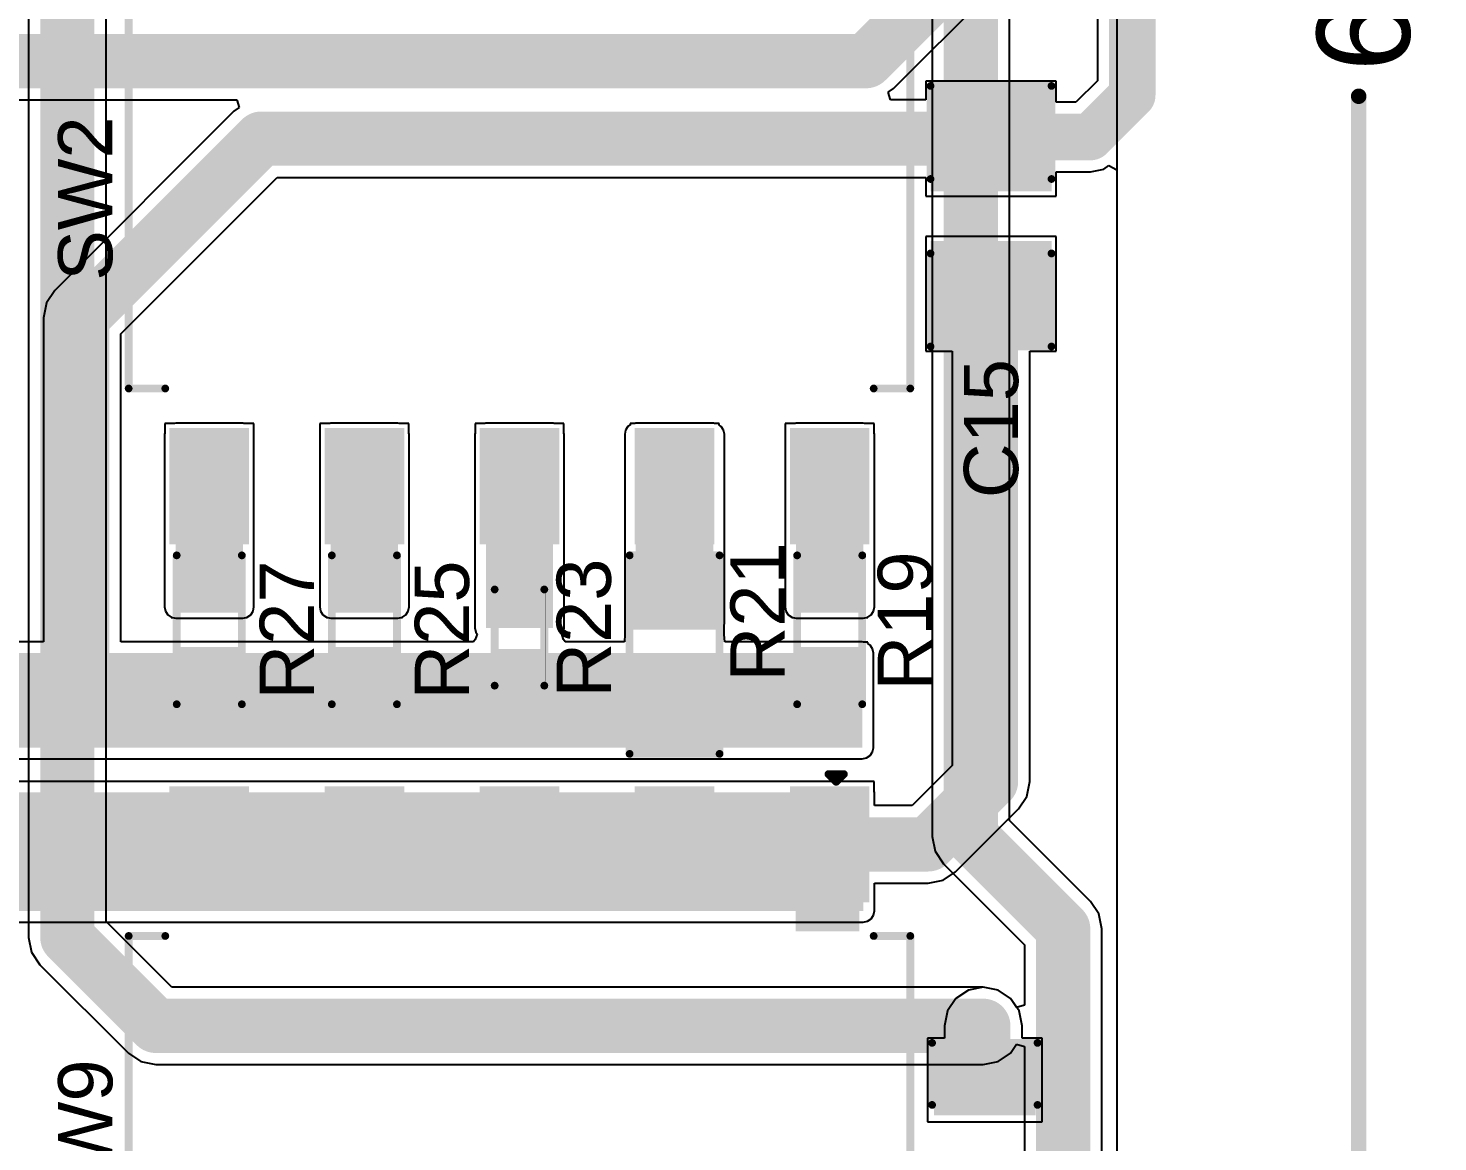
# Model space of a CAD drawing. Header units: millimetres. Extents: x -0.28 to 2.08, y -0.28 to 2.74.
# Drawn here: x 1.169 to 2.078, y 0.299 to 1.017 of the extents above; entities that cross this region are included whole.
import ezdxf

# ---------------------------------------------------------------- set-up
doc = ezdxf.new("R2010")
doc.units = ezdxf.units.MM
doc.header["$MEASUREMENT"] = 0
for name, color, linetype in [('BottomLayer', 5, 'Continuous'), ('Mechanical1', 6, 'Continuous'), ('TopLayer', 1, 'Continuous'), ('TopOverlay', 2, 'Continuous'), ('TopPaste', 8, 'Continuous'), ('TopSolder', 216, 'Continuous'), ('ViaHoleLayer', 16, 'Continuous')]:
    doc.layers.add(name, color=color, linetype=linetype)
doc.styles.add('Arial', font='', dxfattribs={"height": 0.2})
doc.styles.get('Arial').set_extended_font_data('Arial')

# ---------------------------------------------------------------- blocks, each defined once
blk = doc.blocks.new('DSIC05LS_P__8')
at = {"layer": 'TopLayer'}
for points in [[(-0.14961, 0.22165), (-0.14961, 0.17835), (-0.21654, 0.17835), (-0.21654, 0.22165)], [(0.21654, 0.22165), (0.21654, 0.17835), (0.14961, 0.17835), (0.14961, 0.22165)], [(-0.14961, 0.12165), (-0.14961, 0.07835), (-0.21654, 0.07835), (-0.21654, 0.12165)], [(0.21654, 0.12165), (0.21654, 0.07835), (0.14961, 0.07835), (0.14961, 0.12165)], [(-0.14961, 0.02165), (-0.14961, -0.02165), (-0.21654, -0.02165), (-0.21654, 0.02165)], [(0.21654, 0.02165), (0.21654, -0.02165), (0.14961, -0.02165), (0.14961, 0.02165)], [(-0.14961, -0.07835), (-0.14961, -0.12165), (-0.21654, -0.12165), (-0.21654, -0.07835)], [(0.21654, -0.07835), (0.21654, -0.12165), (0.14961, -0.12165), (0.14961, -0.07835)], [(-0.14961, -0.17835), (-0.14961, -0.22165), (-0.21654, -0.22165), (-0.21654, -0.17835)], [(0.21654, -0.17835), (0.21654, -0.22165), (0.14961, -0.22165), (0.14961, -0.17835)]]:
    blk.add_hatch(color=1, dxfattribs=at).paths.add_polyline_path(points)
at = {"layer": 'TopOverlay'}
blk.add_hatch(color=2, dxfattribs=at).paths.add_polyline_path([(-0.14399, 0.178), (-0.12699, 0.178), (-0.12699, 0.219), (-0.14399, 0.219)])
at = {"layer": 'TopPaste'}
for points in [[(-0.14961, 0.22165), (-0.14961, 0.17835), (-0.21654, 0.17835), (-0.21654, 0.22165)], [(0.21654, 0.22165), (0.21654, 0.17835), (0.14961, 0.17835), (0.14961, 0.22165)], [(-0.14961, 0.12165), (-0.14961, 0.07835), (-0.21654, 0.07835), (-0.21654, 0.12165)], [(0.21654, 0.12165), (0.21654, 0.07835), (0.14961, 0.07835), (0.14961, 0.12165)], [(-0.14961, 0.02165), (-0.14961, -0.02165), (-0.21654, -0.02165), (-0.21654, 0.02165)], [(0.21654, 0.02165), (0.21654, -0.02165), (0.14961, -0.02165), (0.14961, 0.02165)], [(-0.14961, -0.07835), (-0.14961, -0.12165), (-0.21654, -0.12165), (-0.21654, -0.07835)], [(0.21654, -0.07835), (0.21654, -0.12165), (0.14961, -0.12165), (0.14961, -0.07835)], [(-0.14961, -0.17835), (-0.14961, -0.22165), (-0.21654, -0.22165), (-0.21654, -0.17835)], [(0.21654, -0.17835), (0.21654, -0.22165), (0.14961, -0.22165), (0.14961, -0.17835)]]:
    blk.add_hatch(color=8, dxfattribs=at).paths.add_polyline_path(points)
at = {"layer": 'TopSolder'}
for points in [[(-0.14561, 0.22565), (-0.14561, 0.17435), (-0.22054, 0.17435), (-0.22054, 0.22565)], [(0.22054, 0.22565), (0.22054, 0.17435), (0.14561, 0.17435), (0.14561, 0.22565)], [(-0.14561, 0.12565), (-0.14561, 0.07435), (-0.22054, 0.07435), (-0.22054, 0.12565)], [(0.22054, 0.12565), (0.22054, 0.07435), (0.14561, 0.07435), (0.14561, 0.12565)], [(-0.14561, 0.02565), (-0.14561, -0.02565), (-0.22054, -0.02565), (-0.22054, 0.02565)], [(0.22054, 0.02565), (0.22054, -0.02565), (0.14561, -0.02565), (0.14561, 0.02565)], [(-0.14561, -0.07435), (-0.14561, -0.12565), (-0.22054, -0.12565), (-0.22054, -0.07435)], [(0.22054, -0.07435), (0.22054, -0.12565), (0.14561, -0.12565), (0.14561, -0.07435)], [(-0.14561, -0.17435), (-0.14561, -0.22565), (-0.22054, -0.22565), (-0.22054, -0.17435)], [(0.22054, -0.17435), (0.22054, -0.22565), (0.14561, -0.22565), (0.14561, -0.17435)]]:
    blk.add_hatch(color=216, dxfattribs=at).paths.add_polyline_path(points)
at = {"layer": 'TopOverlay', "const_width": 0.005}
for points in [[(0.12008, 0.25197), (-0.12402, 0.25197)], [(-0.12402, 0.22835), (-0.12402, 0.25197)], [(0.12008, 0.22835), (0.12008, 0.25197)], [(-0.22838, 0.19916), (-0.22838, 0.20916)], [(-0.22338, 0.20416), (-0.22838, 0.20916)], [(-0.22838, 0.19916), (-0.22338, 0.20416)], [(-0.12402, -0.25197), (-0.12402, -0.22835)], [(0.12008, -0.25197), (0.12008, -0.22835)], [(0.12008, -0.25197), (-0.12402, -0.25197)]]:
    blk.add_lwpolyline(points, dxfattribs=at)
at = {"layer": 'TopOverlay', "const_width": 0.0025}
for points in [[(-0.12527, 0.25197, 1), (-0.12277, 0.25197, 1)], [(-0.12527, 0.25197, 1), (-0.12277, 0.25197, 1)], [(0.11883, 0.25197, 1), (0.12133, 0.25197, 1)], [(0.11883, 0.25197, 1), (0.12133, 0.25197, 1)], [(-0.12527, 0.22835, 1), (-0.12277, 0.22835, 1)], [(0.11883, 0.22835, 1), (0.12133, 0.22835, 1)], [(-0.22963, 0.20916, 1), (-0.22713, 0.20916, 1)], [(-0.22963, 0.20916, 1), (-0.22713, 0.20916, 1)], [(-0.22963, 0.19916, 1), (-0.22713, 0.19916, 1)], [(-0.22963, 0.19916, 1), (-0.22713, 0.19916, 1)], [(-0.22463, 0.20416, 1), (-0.22213, 0.20416, 1)], [(-0.22463, 0.20416, 1), (-0.22213, 0.20416, 1)], [(-0.12527, -0.22835, 1), (-0.12277, -0.22835, 1)], [(0.11883, -0.22835, 1), (0.12133, -0.22835, 1)], [(-0.12527, -0.25197, 1), (-0.12277, -0.25197, 1)], [(-0.12527, -0.25197, 1), (-0.12277, -0.25197, 1)], [(0.11883, -0.25197, 1), (0.12133, -0.25197, 1)], [(0.11883, -0.25197, 1), (0.12133, -0.25197, 1)]]:
    blk.add_lwpolyline(points, format="xyb", close=True, dxfattribs=at)
blk = doc.blocks.new('DSIC05LS_P__15')
at = {"layer": 'TopLayer'}
for points in [[(-0.14961, 0.22165), (-0.14961, 0.17835), (-0.21654, 0.17835), (-0.21654, 0.22165)], [(0.21654, 0.22165), (0.21654, 0.17835), (0.14961, 0.17835), (0.14961, 0.22165)], [(-0.14961, 0.12165), (-0.14961, 0.07835), (-0.21654, 0.07835), (-0.21654, 0.12165)], [(0.21654, 0.12165), (0.21654, 0.07835), (0.14961, 0.07835), (0.14961, 0.12165)], [(-0.14961, 0.02165), (-0.14961, -0.02165), (-0.21654, -0.02165), (-0.21654, 0.02165)], [(0.21654, 0.02165), (0.21654, -0.02165), (0.14961, -0.02165), (0.14961, 0.02165)], [(-0.14961, -0.07835), (-0.14961, -0.12165), (-0.21654, -0.12165), (-0.21654, -0.07835)], [(0.21654, -0.07835), (0.21654, -0.12165), (0.14961, -0.12165), (0.14961, -0.07835)], [(-0.14961, -0.17835), (-0.14961, -0.22165), (-0.21654, -0.22165), (-0.21654, -0.17835)], [(0.21654, -0.17835), (0.21654, -0.22165), (0.14961, -0.22165), (0.14961, -0.17835)]]:
    blk.add_hatch(color=1, dxfattribs=at).paths.add_polyline_path(points)
at = {"layer": 'TopOverlay'}
blk.add_hatch(color=2, dxfattribs=at).paths.add_polyline_path([(-0.144, 0.178), (-0.127, 0.178), (-0.127, 0.219), (-0.144, 0.219)])
at = {"layer": 'TopPaste'}
for points in [[(-0.14961, 0.22165), (-0.14961, 0.17835), (-0.21654, 0.17835), (-0.21654, 0.22165)], [(0.21654, 0.22165), (0.21654, 0.17835), (0.14961, 0.17835), (0.14961, 0.22165)], [(-0.14961, 0.12165), (-0.14961, 0.07835), (-0.21654, 0.07835), (-0.21654, 0.12165)], [(0.21654, 0.12165), (0.21654, 0.07835), (0.14961, 0.07835), (0.14961, 0.12165)], [(-0.14961, 0.02165), (-0.14961, -0.02165), (-0.21654, -0.02165), (-0.21654, 0.02165)], [(0.21654, 0.02165), (0.21654, -0.02165), (0.14961, -0.02165), (0.14961, 0.02165)], [(-0.14961, -0.07835), (-0.14961, -0.12165), (-0.21654, -0.12165), (-0.21654, -0.07835)], [(0.21654, -0.07835), (0.21654, -0.12165), (0.14961, -0.12165), (0.14961, -0.07835)], [(-0.14961, -0.17835), (-0.14961, -0.22165), (-0.21654, -0.22165), (-0.21654, -0.17835)], [(0.21654, -0.17835), (0.21654, -0.22165), (0.14961, -0.22165), (0.14961, -0.17835)]]:
    blk.add_hatch(color=8, dxfattribs=at).paths.add_polyline_path(points)
at = {"layer": 'TopSolder'}
for points in [[(-0.14561, 0.22565), (-0.14561, 0.17435), (-0.22054, 0.17435), (-0.22054, 0.22565)], [(0.22054, 0.22565), (0.22054, 0.17435), (0.14561, 0.17435), (0.14561, 0.22565)], [(-0.14561, 0.12565), (-0.14561, 0.07435), (-0.22054, 0.07435), (-0.22054, 0.12565)], [(0.22054, 0.12565), (0.22054, 0.07435), (0.14561, 0.07435), (0.14561, 0.12565)], [(-0.14561, 0.02565), (-0.14561, -0.02565), (-0.22054, -0.02565), (-0.22054, 0.02565)], [(0.22054, 0.02565), (0.22054, -0.02565), (0.14561, -0.02565), (0.14561, 0.02565)], [(-0.14561, -0.07435), (-0.14561, -0.12565), (-0.22054, -0.12565), (-0.22054, -0.07435)], [(0.22054, -0.07435), (0.22054, -0.12565), (0.14561, -0.12565), (0.14561, -0.07435)], [(-0.14561, -0.17435), (-0.14561, -0.22565), (-0.22054, -0.22565), (-0.22054, -0.17435)], [(0.22054, -0.17435), (0.22054, -0.22565), (0.14561, -0.22565), (0.14561, -0.17435)]]:
    blk.add_hatch(color=216, dxfattribs=at).paths.add_polyline_path(points)
at = {"layer": 'TopOverlay', "const_width": 0.005}
for points in [[(0.12008, 0.25197), (-0.12402, 0.25197)], [(-0.12402, 0.22835), (-0.12402, 0.25197)], [(0.12008, 0.22835), (0.12008, 0.25197)], [(-0.22838, 0.19916), (-0.22838, 0.20916)], [(-0.22338, 0.20416), (-0.22838, 0.20916)], [(-0.22838, 0.19916), (-0.22338, 0.20416)], [(-0.12402, -0.25197), (-0.12402, -0.22835)], [(0.12008, -0.25197), (0.12008, -0.22835)], [(0.12008, -0.25197), (-0.12402, -0.25197)]]:
    blk.add_lwpolyline(points, dxfattribs=at)
at = {"layer": 'TopOverlay', "const_width": 0.0025}
for points in [[(-0.12527, 0.25197, 1), (-0.12277, 0.25197, 1)], [(-0.12527, 0.25197, 1), (-0.12277, 0.25197, 1)], [(0.11883, 0.25197, 1), (0.12133, 0.25197, 1)], [(0.11883, 0.25197, 1), (0.12133, 0.25197, 1)], [(-0.12527, 0.22835, 1), (-0.12277, 0.22835, 1)], [(0.11883, 0.22835, 1), (0.12133, 0.22835, 1)], [(-0.22963, 0.20916, 1), (-0.22713, 0.20916, 1)], [(-0.22963, 0.20916, 1), (-0.22713, 0.20916, 1)], [(-0.22963, 0.19916, 1), (-0.22713, 0.19916, 1)], [(-0.22963, 0.19916, 1), (-0.22713, 0.19916, 1)], [(-0.22463, 0.20416, 1), (-0.22213, 0.20416, 1)], [(-0.22463, 0.20416, 1), (-0.22213, 0.20416, 1)], [(-0.12527, -0.22835, 1), (-0.12277, -0.22835, 1)], [(0.11883, -0.22835, 1), (0.12133, -0.22835, 1)], [(-0.12527, -0.25197, 1), (-0.12277, -0.25197, 1)], [(-0.12527, -0.25197, 1), (-0.12277, -0.25197, 1)], [(0.11883, -0.25197, 1), (0.12133, -0.25197, 1)], [(0.11883, -0.25197, 1), (0.12133, -0.25197, 1)]]:
    blk.add_lwpolyline(points, format="xyb", close=True, dxfattribs=at)
blk = doc.blocks.new('R___0603_63')
at = {"layer": 'TopLayer'}
for points in [[(-0.015, 0.0175), (-0.015, -0.0175), (-0.045, -0.0175), (-0.045, 0.0175)], [(0.045, 0.0175), (0.045, -0.0175), (0.015, -0.0175), (0.015, 0.0175)]]:
    blk.add_hatch(color=1, dxfattribs=at).paths.add_polyline_path(points)
at = {"layer": 'TopPaste'}
for points in [[(-0.015, 0.0175), (-0.015, -0.0175), (-0.045, -0.0175), (-0.045, 0.0175)], [(0.045, 0.0175), (0.045, -0.0175), (0.015, -0.0175), (0.015, 0.0175)]]:
    blk.add_hatch(color=8, dxfattribs=at).paths.add_polyline_path(points)
at = {"layer": 'TopSolder'}
for points in [[(-0.011, 0.0215), (-0.011, -0.0215), (-0.049, -0.0215), (-0.049, 0.0215)], [(0.049, 0.0215), (0.049, -0.0215), (0.011, -0.0215), (0.011, 0.0215)]]:
    blk.add_hatch(color=216, dxfattribs=at).paths.add_polyline_path(points)
at = {"layer": 'TopOverlay', "const_width": 0.005}
for points in [[(-0.048, 0.021), (0.048, 0.021)], [(-0.048, 0.021), (-0.048, -0.021)], [(0.048, 0.021), (0.048, -0.021)], [(-0.048, -0.021), (0.048, -0.021)]]:
    blk.add_lwpolyline(points, dxfattribs=at)
at = {"layer": 'TopOverlay', "const_width": 0.0025}
for points in [[(-0.04925, 0.021, 1), (-0.04675, 0.021, 1)], [(-0.04925, 0.021, 1), (-0.04675, 0.021, 1)], [(0.04675, 0.021, 1), (0.04925, 0.021, 1)], [(0.04675, 0.021, 1), (0.04925, 0.021, 1)], [(-0.04925, -0.021, 1), (-0.04675, -0.021, 1)], [(-0.04925, -0.021, 1), (-0.04675, -0.021, 1)], [(0.04675, -0.021, 1), (0.04925, -0.021, 1)], [(0.04675, -0.021, 1), (0.04925, -0.021, 1)]]:
    blk.add_lwpolyline(points, format="xyb", close=True, dxfattribs=at)
blk = doc.blocks.new('R___0603_65')
at = {"layer": 'TopLayer'}
for points in [[(-0.015, 0.0175), (-0.015, -0.0175), (-0.045, -0.0175), (-0.045, 0.0175)], [(0.045, 0.0175), (0.045, -0.0175), (0.015, -0.0175), (0.015, 0.0175)]]:
    blk.add_hatch(color=1, dxfattribs=at).paths.add_polyline_path(points)
at = {"layer": 'TopPaste'}
for points in [[(-0.015, 0.0175), (-0.015, -0.0175), (-0.045, -0.0175), (-0.045, 0.0175)], [(0.045, 0.0175), (0.045, -0.0175), (0.015, -0.0175), (0.015, 0.0175)]]:
    blk.add_hatch(color=8, dxfattribs=at).paths.add_polyline_path(points)
at = {"layer": 'TopSolder'}
for points in [[(-0.011, 0.0215), (-0.011, -0.0215), (-0.049, -0.0215), (-0.049, 0.0215)], [(0.049, 0.0215), (0.049, -0.0215), (0.011, -0.0215), (0.011, 0.0215)]]:
    blk.add_hatch(color=216, dxfattribs=at).paths.add_polyline_path(points)
at = {"layer": 'TopOverlay', "const_width": 0.005}
for points in [[(-0.048, 0.021), (0.048, 0.021)], [(-0.048, 0.021), (-0.048, -0.021)], [(0.048, 0.021), (0.048, -0.021)], [(-0.048, -0.021), (0.048, -0.021)]]:
    blk.add_lwpolyline(points, dxfattribs=at)
at = {"layer": 'TopOverlay', "const_width": 0.0025}
for points in [[(-0.04925, 0.021, 1), (-0.04675, 0.021, 1)], [(-0.04925, 0.021, 1), (-0.04675, 0.021, 1)], [(0.04675, 0.021, 1), (0.04925, 0.021, 1)], [(0.04675, 0.021, 1), (0.04925, 0.021, 1)], [(-0.04925, -0.021, 1), (-0.04675, -0.021, 1)], [(-0.04925, -0.021, 1), (-0.04675, -0.021, 1)], [(0.04675, -0.021, 1), (0.04925, -0.021, 1)], [(0.04675, -0.021, 1), (0.04925, -0.021, 1)]]:
    blk.add_lwpolyline(points, format="xyb", close=True, dxfattribs=at)
blk = doc.blocks.new('R___0402_67')
at = {"layer": 'TopLayer'}
for points in [[(-0.0275, -0.0125), (-0.0275, 0.0125), (-0.0095, 0.0125), (-0.0095, -0.0125)], [(0.0095, -0.0125), (0.0095, 0.0125), (0.0275, 0.0125), (0.0275, -0.0125)]]:
    blk.add_hatch(color=1, dxfattribs=at).paths.add_polyline_path(points)
at = {"layer": 'TopPaste'}
for points in [[(-0.0275, -0.0125), (-0.0275, 0.0125), (-0.0095, 0.0125), (-0.0095, -0.0125)], [(0.0095, -0.0125), (0.0095, 0.0125), (0.0275, 0.0125), (0.0275, -0.0125)]]:
    blk.add_hatch(color=8, dxfattribs=at).paths.add_polyline_path(points)
at = {"layer": 'TopSolder'}
for points in [[(-0.02967, -0.01467), (-0.02967, 0.01467), (-0.00733, 0.01467), (-0.00733, -0.01467)], [(0.00733, -0.01467), (0.00733, 0.01467), (0.02967, 0.01467), (0.02967, -0.01467)]]:
    blk.add_hatch(color=216, dxfattribs=at).paths.add_polyline_path(points)
at = {"layer": 'TopOverlay'}
for points, const_width in [([(-0.031, 0.016), (0.031, 0.016)], 0.005), ([(-0.031, 0.016), (-0.031, -0.016)], 0.005), ([(0.031, 0.016), (0.031, -0.016)], 0.005), ([(-0.031, -0.016), (0.031, -0.016)], 0.005), ([(-0.032, -0.017), (0.032, -0.017)], 0.000127)]:
    blk.add_lwpolyline(points, dxfattribs=dict(at, const_width=const_width))
for points, const_width in [([(-0.03225, 0.016, 1), (-0.02975, 0.016, 1)], 0.0025), ([(-0.03225, 0.016, 1), (-0.02975, 0.016, 1)], 0.0025), ([(0.02975, 0.016, 1), (0.03225, 0.016, 1)], 0.0025), ([(0.02975, 0.016, 1), (0.03225, 0.016, 1)], 0.0025), ([(-0.03225, -0.016, 1), (-0.02975, -0.016, 1)], 0.0025), ([(-0.03225, -0.016, 1), (-0.02975, -0.016, 1)], 0.0025), ([(-0.03203, -0.017, 1), (-0.03197, -0.017, 1)], 0.0000635), ([(0.02975, -0.016, 1), (0.03225, -0.016, 1)], 0.0025), ([(0.02975, -0.016, 1), (0.03225, -0.016, 1)], 0.0025), ([(0.03197, -0.017, 1), (0.03203, -0.017, 1)], 0.0000635)]:
    blk.add_lwpolyline(points, format="xyb", close=True, dxfattribs=dict(at, const_width=const_width))
blk = doc.blocks.new('RES_0805_69')
at = {"layer": 'TopLayer'}
for points in [[(-0.06, 0.025), (-0.02, 0.025), (-0.02, -0.025), (-0.06, -0.025)], [(0.02, 0.025), (0.06, 0.025), (0.06, -0.025), (0.02, -0.025)]]:
    blk.add_hatch(color=1, dxfattribs=at).paths.add_polyline_path(points)
at = {"layer": 'TopPaste'}
for points in [[(-0.06, 0.025), (-0.02, 0.025), (-0.02, -0.025), (-0.06, -0.025)], [(0.02, 0.025), (0.06, 0.025), (0.06, -0.025), (0.02, -0.025)]]:
    blk.add_hatch(color=8, dxfattribs=at).paths.add_polyline_path(points)
at = {"layer": 'TopSolder'}
for points in [[(-0.064, 0.029), (-0.016, 0.029), (-0.016, -0.029), (-0.064, -0.029)], [(0.016, 0.029), (0.064, 0.029), (0.064, -0.029), (0.016, -0.029)]]:
    blk.add_hatch(color=216, dxfattribs=at).paths.add_polyline_path(points)
at = {"layer": 'TopOverlay', "const_width": 0.005}
for points in [[(-0.064, 0.029), (-0.064, -0.029)], [(-0.064, 0.029), (0.064, 0.029)], [(0.064, 0.029), (0.064, -0.029)], [(-0.064, -0.029), (0.064, -0.029)]]:
    blk.add_lwpolyline(points, dxfattribs=at)
at = {"layer": 'TopOverlay', "const_width": 0.0025}
for points in [[(-0.06525, 0.029, 1), (-0.06275, 0.029, 1)], [(-0.06525, 0.029, 1), (-0.06275, 0.029, 1)], [(0.06275, 0.029, 1), (0.06525, 0.029, 1)], [(0.06275, 0.029, 1), (0.06525, 0.029, 1)], [(-0.06525, -0.029, 1), (-0.06275, -0.029, 1)], [(-0.06525, -0.029, 1), (-0.06275, -0.029, 1)], [(0.06275, -0.029, 1), (0.06525, -0.029, 1)], [(0.06275, -0.029, 1), (0.06525, -0.029, 1)]]:
    blk.add_lwpolyline(points, format="xyb", close=True, dxfattribs=at)
blk = doc.blocks.new('R___0603_71')
at = {"layer": 'TopLayer'}
for points in [[(-0.015, 0.0175), (-0.015, -0.0175), (-0.045, -0.0175), (-0.045, 0.0175)], [(0.045, 0.0175), (0.045, -0.0175), (0.015, -0.0175), (0.015, 0.0175)]]:
    blk.add_hatch(color=1, dxfattribs=at).paths.add_polyline_path(points)
at = {"layer": 'TopPaste'}
for points in [[(-0.015, 0.0175), (-0.015, -0.0175), (-0.045, -0.0175), (-0.045, 0.0175)], [(0.045, 0.0175), (0.045, -0.0175), (0.015, -0.0175), (0.015, 0.0175)]]:
    blk.add_hatch(color=8, dxfattribs=at).paths.add_polyline_path(points)
at = {"layer": 'TopSolder'}
for points in [[(-0.011, 0.0215), (-0.011, -0.0215), (-0.049, -0.0215), (-0.049, 0.0215)], [(0.049, 0.0215), (0.049, -0.0215), (0.011, -0.0215), (0.011, 0.0215)]]:
    blk.add_hatch(color=216, dxfattribs=at).paths.add_polyline_path(points)
at = {"layer": 'TopOverlay', "const_width": 0.005}
for points in [[(-0.048, 0.021), (0.048, 0.021)], [(-0.048, 0.021), (-0.048, -0.021)], [(0.048, 0.021), (0.048, -0.021)], [(-0.048, -0.021), (0.048, -0.021)]]:
    blk.add_lwpolyline(points, dxfattribs=at)
at = {"layer": 'TopOverlay', "const_width": 0.0025}
for points in [[(-0.04925, 0.021, 1), (-0.04675, 0.021, 1)], [(-0.04925, 0.021, 1), (-0.04675, 0.021, 1)], [(0.04675, 0.021, 1), (0.04925, 0.021, 1)], [(0.04675, 0.021, 1), (0.04925, 0.021, 1)], [(-0.04925, -0.021, 1), (-0.04675, -0.021, 1)], [(-0.04925, -0.021, 1), (-0.04675, -0.021, 1)], [(0.04675, -0.021, 1), (0.04925, -0.021, 1)], [(0.04675, -0.021, 1), (0.04925, -0.021, 1)]]:
    blk.add_lwpolyline(points, format="xyb", close=True, dxfattribs=at)
blk = doc.blocks.new('C___0805_96')
at = {"layer": 'TopLayer'}
for points in [[(-0.06, 0.03), (-0.02, 0.03), (-0.02, -0.03), (-0.06, -0.03)], [(0.02, 0.03), (0.06, 0.03), (0.06, -0.03), (0.02, -0.03)]]:
    blk.add_hatch(color=1, dxfattribs=at).paths.add_polyline_path(points)
at = {"layer": 'TopPaste'}
for points in [[(-0.06, 0.03), (-0.02, 0.03), (-0.02, -0.03), (-0.06, -0.03)], [(0.02, 0.03), (0.06, 0.03), (0.06, -0.03), (0.02, -0.03)]]:
    blk.add_hatch(color=8, dxfattribs=at).paths.add_polyline_path(points)
at = {"layer": 'TopSolder'}
for points in [[(-0.06276, 0.03276), (-0.01724, 0.03276), (-0.01724, -0.03276), (-0.06276, -0.03276)], [(0.01724, 0.03276), (0.06276, 0.03276), (0.06276, -0.03276), (0.01724, -0.03276)]]:
    blk.add_hatch(color=216, dxfattribs=at).paths.add_polyline_path(points)
at = {"layer": 'TopOverlay', "const_width": 0.005}
for points in [[(-0.064, -0.034), (-0.064, 0.034)], [(-0.024, 0.034), (-0.064, 0.034)], [(0.064, 0.034), (0.024, 0.034)], [(0.064, -0.034), (0.064, 0.034)], [(-0.024, -0.034), (-0.064, -0.034)], [(0.064, -0.034), (0.024, -0.034)]]:
    blk.add_lwpolyline(points, dxfattribs=at)
at = {"layer": 'TopOverlay', "const_width": 0.0025}
for points in [[(-0.06525, 0.034, 1), (-0.06275, 0.034, 1)], [(-0.06525, 0.034, 1), (-0.06275, 0.034, 1)], [(-0.02525, 0.034, 1), (-0.02275, 0.034, 1)], [(0.02275, 0.034, 1), (0.02525, 0.034, 1)], [(0.06275, 0.034, 1), (0.06525, 0.034, 1)], [(0.06275, 0.034, 1), (0.06525, 0.034, 1)], [(-0.06525, -0.034, 1), (-0.06275, -0.034, 1)], [(-0.06525, -0.034, 1), (-0.06275, -0.034, 1)], [(-0.02525, -0.034, 1), (-0.02275, -0.034, 1)], [(0.02275, -0.034, 1), (0.02525, -0.034, 1)], [(0.06275, -0.034, 1), (0.06525, -0.034, 1)], [(0.06275, -0.034, 1), (0.06525, -0.034, 1)]]:
    blk.add_lwpolyline(points, format="xyb", close=True, dxfattribs=at)
blk = doc.blocks.new('C___1206_97')
at = {"layer": 'TopLayer'}
for points in [[(-0.08, 0.035), (-0.02, 0.035), (-0.02, -0.035), (-0.08, -0.035)], [(0.02, 0.035), (0.08, 0.035), (0.08, -0.035), (0.02, -0.035)]]:
    blk.add_hatch(color=1, dxfattribs=at).paths.add_polyline_path(points)
at = {"layer": 'TopPaste'}
for points in [[(-0.08, 0.035), (-0.02, 0.035), (-0.02, -0.035), (-0.08, -0.035)], [(0.02, 0.035), (0.08, 0.035), (0.08, -0.035), (0.02, -0.035)]]:
    blk.add_hatch(color=8, dxfattribs=at).paths.add_polyline_path(points)
at = {"layer": 'TopSolder'}
for points in [[(-0.084, 0.039), (-0.016, 0.039), (-0.016, -0.039), (-0.084, -0.039)], [(0.016, 0.039), (0.084, 0.039), (0.084, -0.039), (0.016, -0.039)]]:
    blk.add_hatch(color=216, dxfattribs=at).paths.add_polyline_path(points)
at = {"layer": 'TopOverlay', "const_width": 0.005}
for points in [[(-0.084, 0.039), (-0.084, -0.039)], [(-0.084, 0.039), (-0.024, 0.039)], [(0.024, 0.039), (0.084, 0.039)], [(0.084, 0.039), (0.084, -0.039)], [(-0.084, -0.039), (-0.024, -0.039)], [(0.024, -0.039), (0.084, -0.039)]]:
    blk.add_lwpolyline(points, dxfattribs=at)
at = {"layer": 'TopOverlay', "const_width": 0.0025}
for points in [[(-0.08525, 0.039, 1), (-0.08275, 0.039, 1)], [(-0.08525, 0.039, 1), (-0.08275, 0.039, 1)], [(-0.02525, 0.039, 1), (-0.02275, 0.039, 1)], [(0.02275, 0.039, 1), (0.02525, 0.039, 1)], [(0.08275, 0.039, 1), (0.08525, 0.039, 1)], [(0.08275, 0.039, 1), (0.08525, 0.039, 1)], [(-0.08525, -0.039, 1), (-0.08275, -0.039, 1)], [(-0.08525, -0.039, 1), (-0.08275, -0.039, 1)], [(-0.02525, -0.039, 1), (-0.02275, -0.039, 1)], [(0.02275, -0.039, 1), (0.02525, -0.039, 1)], [(0.08275, -0.039, 1), (0.08525, -0.039, 1)], [(0.08275, -0.039, 1), (0.08525, -0.039, 1)]]:
    blk.add_lwpolyline(points, format="xyb", close=True, dxfattribs=at)

msp = doc.modelspace()

# ---------------------------------------------------------------- hatches: boundary and pattern name
at = {"layer": 'BottomLayer'}
h = msp.add_hatch(color=5, dxfattribs=at)
edge = h.paths.add_edge_path()
edge.add_arc((1.78495, 0.37395), 0.01181, 0, 360)
at = {"layer": 'TopLayer'}
for points in [[(1.26429, 0.64402), (1.3076, 0.64402), (1.3076, 0.75534), (1.26429, 0.75534)], [(1.36429, 0.64402), (1.4076, 0.64402), (1.4076, 0.75534), (1.36429, 0.75534)], [(1.46429, 0.63052), (1.5076, 0.63052), (1.5076, 0.75534), (1.46429, 0.75534)], [(1.61095, 0.75534), (1.56095, 0.75534), (1.56095, 0.63329), (1.61095, 0.63329)], [(1.66429, 0.64402), (1.7076, 0.64402), (1.7076, 0.75534), (1.66429, 0.75534)], [(0.09929, 0.55329), (1.70695, 0.55329), (1.70695, 0.61429), (0.09929, 0.61429)], [(1.66845, 0.55329), (1.70345, 0.55329), (1.70345, 0.61429), (1.66845, 0.61429)], [(0.09595, 0.448), (1.7076, 0.448), (1.7076, 0.52441), (0.09595, 0.52441)]]:
    msp.add_hatch(color=1, dxfattribs=at).paths.add_polyline_path(points)
h = msp.add_hatch(color=1, dxfattribs=at)
edge = h.paths.add_edge_path()
edge.add_arc((1.78495, 0.37395), 0.01181, 0, 360)
at = {"layer": 'ViaHoleLayer'}
h = msp.add_hatch(color=16, dxfattribs=at)
edge = h.paths.add_edge_path()
edge.add_arc((1.78495, 0.37395), 0.00591, 0, 360)

# ---------------------------------------------------------------- linework, layer by layer
at = {"layer": 'BottomLayer'}
for p, q in [((1.75197, 1.96623), (1.75197, 0.49605)), ((1.80193, 0.5064), (1.80193, 1.96539)), ((1.871, 1.85345), (1.871, 0.06026)), ((1.16947, 1.08595), (1.16947, 0.43095)), ((1.21943, 0.44129), (1.21943, 1.08595)), ((1.85411, 0.45421), (1.80193, 0.5064)), ((1.75197, 0.49605), (1.75387, 0.4865)), ((1.75387, 0.4865), (1.75928, 0.47839)), ((1.75928, 0.47839), (1.81147, 0.4262)), ((1.85953, 0.44611), (1.85411, 0.45421)), ((1.86143, 0.43655), (1.85953, 0.44611)), ((1.2618, 0.39893), (1.21943, 0.44129)), ((1.86143, 0.25895), (1.86143, 0.43655)), ((1.16947, 0.43095), (1.17137, 0.42139)), ((1.17137, 0.42139), (1.17679, 0.41328)), ((1.81147, 0.4262), (1.81147, 0.38735)), ((1.17679, 0.41328), (1.23379, 0.35628)), ((1.78495, 0.39893), (1.2618, 0.39893)), ((1.7945, 0.39702), (1.78495, 0.39893)), ((1.80261, 0.39161), (1.7945, 0.39702)), ((1.80647, 0.38583), (1.80261, 0.39161)), ((1.81147, 0.38735), (1.80647, 0.38583)), ((1.23379, 0.35628), (1.24189, 0.35087)), ((1.7945, 0.35087), (1.80261, 0.35628)), ((1.80261, 0.35628), (1.80647, 0.36206)), ((1.80647, 0.36206), (1.81147, 0.36054)), ((1.81147, 0.36054), (1.81147, 0.25895)), ((1.24189, 0.35087), (1.25145, 0.34897)), ((1.25145, 0.34897), (1.78495, 0.34897)), ((1.78495, 0.34897), (1.7945, 0.35087))]:
    msp.add_line(p, q, dxfattribs=at)
at = {"layer": 'BottomLayer', "const_width": 0.035}
for points in [[(1.77695, 0.49605), (1.77695, 1.99495)], [(1.19445, 0.43095), (1.19445, 1.08595)], [(1.77695, 0.49605), (1.83645, 0.43655)], [(1.19445, 0.43095), (1.25145, 0.37395)], [(1.83645, 0.25895), (1.83645, 0.43655)], [(1.25145, 0.37395), (1.78495, 0.37395)]]:
    msp.add_lwpolyline(points, dxfattribs=at)
at = {"layer": 'BottomLayer', "const_width": 0.0175}
for points in [[(1.7682, 0.49605, 1), (1.7857, 0.49605, 1)], [(1.7682, 0.49605, 1), (1.7857, 0.49605, 1)], [(1.1857, 0.43095, 1), (1.2032, 0.43095, 1)], [(1.1857, 0.43095, 1), (1.2032, 0.43095, 1)], [(1.8277, 0.43655, 1), (1.8452, 0.43655, 1)], [(1.8277, 0.43655, 1), (1.8452, 0.43655, 1)], [(1.2427, 0.37395, 1), (1.2602, 0.37395, 1)], [(1.2427, 0.37395, 1), (1.2602, 0.37395, 1)], [(1.7762, 0.37395, 1), (1.7937, 0.37395, 1)]]:
    msp.add_lwpolyline(points, format="xyb", close=True, dxfattribs=at)
at = {"layer": 'Mechanical1', "const_width": 0.01}
msp.add_lwpolyline([(2.027, -0.05905), (2.027, 0.97329)], dxfattribs=at)
at = {"layer": 'Mechanical1', "const_width": 0.005}
msp.add_lwpolyline([(2.0245, 0.97329, 1), (2.0295, 0.97329, 1)], format="xyb", close=True, dxfattribs=at)
at = {"layer": 'TopLayer'}
for p, q in [((1.85857, 1.71979), (1.85857, 0.98329)), ((1.72711, 0.97828), (1.80761, 1.05878)), ((1.83195, 0.98295), (1.74795, 0.98295)), ((1.74795, 0.98295), (1.74795, 0.97093)), ((1.83195, 0.96943), (1.83195, 0.98295)), ((1.85857, 0.98329), (1.84471, 0.96943)), ((1.72359, 0.97593), (1.72711, 0.97828)), ((1.7251, 0.97093), (1.72359, 0.97593)), ((0.0798, 0.97097), (1.3038, 0.97097)), ((1.30179, 0.96361), (1.18634, 0.84816)), ((1.30531, 0.96597), (1.30179, 0.96361)), ((1.3038, 0.97097), (1.30531, 0.96597)), ((1.74795, 0.97093), (1.7251, 0.97093)), ((1.84471, 0.96943), (1.83195, 0.96943)), ((1.86258, 0.92628), (1.866, 0.92856)), ((1.866, 0.92856), (1.871, 0.92589)), ((1.22898, 0.82015), (1.3298, 0.92097)), ((1.3298, 0.92097), (1.74795, 0.92097)), ((1.74795, 0.92097), (1.74795, 0.90895)), ((1.83195, 0.90895), (1.83195, 0.92457)), ((1.83195, 0.92457), (1.854, 0.92457)), ((1.854, 0.92457), (1.86258, 0.92628)), ((1.871, 0.92589), (1.871, 0.06026)), ((1.74795, 0.90895), (1.83195, 0.90895)), ((1.83195, 0.88295), (1.74795, 0.88295)), ((1.74795, 0.88295), (1.74795, 0.80895)), ((1.83195, 0.80895), (1.83195, 0.88295)), ((1.18634, 0.84816), (1.18092, 0.84006)), ((1.18092, 0.84006), (1.17902, 0.8305)), ((1.17902, 0.8305), (1.17902, 0.62143)), ((1.22898, 0.62143), (1.22898, 0.82015)), ((1.74795, 0.80895), (1.76497, 0.80895)), ((1.76497, 0.80895), (1.76497, 0.54179)), ((1.81493, 0.53144), (1.81493, 0.80895)), ((1.81493, 0.80895), (1.83195, 0.80895)), ((1.25729, 0.75603), (1.25715, 0.75534)), ((1.25715, 0.75534), (1.25715, 0.64402)), ((1.2636, 0.76234), (1.25729, 0.76234)), ((1.25729, 0.76234), (1.25729, 0.75603)), ((1.26429, 0.76248), (1.2636, 0.76234)), ((1.3076, 0.76248), (1.26429, 0.76248)), ((1.30829, 0.76234), (1.3076, 0.76248)), ((1.3146, 0.76234), (1.30829, 0.76234)), ((1.3146, 0.75603), (1.3146, 0.76234)), ((1.31474, 0.75534), (1.3146, 0.75603)), ((1.31474, 0.64402), (1.31474, 0.75534)), ((1.35729, 0.75603), (1.35715, 0.75534)), ((1.35715, 0.75534), (1.35715, 0.64402)), ((1.3636, 0.76234), (1.35729, 0.76234)), ((1.35729, 0.76234), (1.35729, 0.75603)), ((1.36429, 0.76248), (1.3636, 0.76234)), ((1.4076, 0.76248), (1.36429, 0.76248)), ((1.40829, 0.76234), (1.4076, 0.76248)), ((1.4146, 0.76234), (1.40829, 0.76234)), ((1.4146, 0.75603), (1.4146, 0.76234)), ((1.41474, 0.75534), (1.4146, 0.75603)), ((1.41474, 0.64402), (1.41474, 0.75534)), ((1.45729, 0.75603), (1.45715, 0.75534)), ((1.45715, 0.75534), (1.45715, 0.63052)), ((1.4636, 0.76234), (1.45729, 0.76234)), ((1.45729, 0.76234), (1.45729, 0.75603)), ((1.46429, 0.76248), (1.4636, 0.76234)), ((1.5076, 0.76248), (1.46429, 0.76248)), ((1.50829, 0.76234), (1.5076, 0.76248)), ((1.5146, 0.76234), (1.50829, 0.76234)), ((1.5146, 0.75603), (1.5146, 0.76234)), ((1.51474, 0.75534), (1.5146, 0.75603)), ((1.51474, 0.63052), (1.51474, 0.75534)), ((1.55435, 0.75807), (1.55381, 0.75534)), ((1.55381, 0.75534), (1.55381, 0.63329)), ((1.5559, 0.76039), (1.55435, 0.75807)), ((1.55729, 0.76132), (1.5559, 0.76039)), ((1.56026, 0.76234), (1.55729, 0.76234)), ((1.55729, 0.76234), (1.55729, 0.76132)), ((1.56095, 0.76248), (1.56026, 0.76234)), ((1.61095, 0.76248), (1.56095, 0.76248)), ((1.61164, 0.76234), (1.61095, 0.76248)), ((1.6146, 0.76234), (1.61164, 0.76234)), ((1.6146, 0.76132), (1.6146, 0.76234)), ((1.61599, 0.76039), (1.6146, 0.76132)), ((1.61754, 0.75807), (1.61599, 0.76039)), ((1.61808, 0.75534), (1.61754, 0.75807)), ((1.61808, 0.63329), (1.61808, 0.75534)), ((1.65729, 0.75603), (1.65715, 0.75534)), ((1.65715, 0.75534), (1.65715, 0.64402)), ((1.6636, 0.76234), (1.65729, 0.76234)), ((1.65729, 0.76234), (1.65729, 0.75603)), ((1.66429, 0.76248), (1.6636, 0.76234)), ((1.7076, 0.76248), (1.66429, 0.76248)), ((1.70829, 0.76234), (1.7076, 0.76248)), ((1.7146, 0.76234), (1.70829, 0.76234)), ((1.7146, 0.75603), (1.7146, 0.76234)), ((1.71474, 0.75534), (1.7146, 0.75603)), ((1.71474, 0.64402), (1.71474, 0.75534)), ((1.25715, 0.64402), (1.2577, 0.64129)), ((1.2577, 0.64129), (1.25925, 0.63897)), ((1.25925, 0.63897), (1.26145, 0.6375)), ((1.26145, 0.6375), (1.26145, 0.63729)), ((1.26145, 0.63729), (1.26222, 0.63729)), ((1.26222, 0.63729), (1.26429, 0.63688)), ((1.26429, 0.63688), (1.3076, 0.63688)), ((1.3076, 0.63688), (1.30967, 0.63729)), ((1.30967, 0.63729), (1.31045, 0.63729)), ((1.31045, 0.6375), (1.31265, 0.63897)), ((1.31045, 0.63729), (1.31045, 0.6375)), ((1.31265, 0.63897), (1.31419, 0.64129)), ((1.31419, 0.64129), (1.31474, 0.64402)), ((1.35715, 0.64402), (1.3577, 0.64129)), ((1.3577, 0.64129), (1.35925, 0.63897)), ((1.35925, 0.63897), (1.36145, 0.6375)), ((1.36145, 0.6375), (1.36145, 0.63729)), ((1.36145, 0.63729), (1.36222, 0.63729)), ((1.36222, 0.63729), (1.36429, 0.63688)), ((1.36429, 0.63688), (1.4076, 0.63688)), ((1.4076, 0.63688), (1.40967, 0.63729)), ((1.40967, 0.63729), (1.41045, 0.63729)), ((1.41045, 0.6375), (1.41265, 0.63897)), ((1.41045, 0.63729), (1.41045, 0.6375)), ((1.41265, 0.63897), (1.41419, 0.64129)), ((1.41419, 0.64129), (1.41474, 0.64402)), ((1.65715, 0.64402), (1.6577, 0.64129)), ((1.6577, 0.64129), (1.65925, 0.63897)), ((1.65925, 0.63897), (1.66145, 0.6375)), ((1.66145, 0.6375), (1.66145, 0.63729)), ((1.66145, 0.63729), (1.66222, 0.63729)), ((1.66222, 0.63729), (1.66429, 0.63688)), ((1.66429, 0.63688), (1.7076, 0.63688)), ((1.7076, 0.63688), (1.70967, 0.63729)), ((1.70967, 0.63729), (1.71045, 0.63729)), ((1.71045, 0.6375), (1.71265, 0.63897)), ((1.71045, 0.63729), (1.71045, 0.6375)), ((1.71265, 0.63897), (1.71419, 0.64129)), ((1.71419, 0.64129), (1.71474, 0.64402)), ((1.45715, 0.63052), (1.4577, 0.62779)), ((1.4577, 0.62779), (1.4586, 0.62643)), ((1.51329, 0.62643), (1.51419, 0.62779)), ((1.51419, 0.62779), (1.51474, 0.63052)), ((1.55381, 0.63329), (1.55395, 0.6326)), ((1.55395, 0.6326), (1.55395, 0.62643)), ((1.61795, 0.6326), (1.61808, 0.63329)), ((1.61795, 0.62643), (1.61795, 0.6326)), ((1.17902, 0.62143), (1.0305, 0.62143)), ((1.45639, 0.62143), (1.22898, 0.62143)), ((1.45748, 0.62297), (1.45639, 0.62143)), ((1.4586, 0.62643), (1.45748, 0.62297)), ((1.51441, 0.62297), (1.51329, 0.62643)), ((1.5155, 0.62143), (1.51441, 0.62297)), ((1.55361, 0.62143), (1.5155, 0.62143)), ((1.55395, 0.62629), (1.55361, 0.62143)), ((1.55395, 0.62643), (1.55395, 0.62629)), ((1.61795, 0.62629), (1.61795, 0.62643)), ((1.61828, 0.62143), (1.61795, 0.62629)), ((1.70695, 0.62143), (1.61828, 0.62143)), ((1.70763, 0.62129), (1.70695, 0.62143)), ((1.71045, 0.62129), (1.70763, 0.62129)), ((1.71045, 0.62037), (1.71045, 0.62129)), ((1.71199, 0.61934), (1.71045, 0.62037)), ((1.71354, 0.61702), (1.71199, 0.61934)), ((1.71408, 0.61429), (1.71354, 0.61702)), ((1.71408, 0.55329), (1.71408, 0.61429)), ((0.09929, 0.54615), (1.70695, 0.54615)), ((1.70695, 0.54615), (1.70968, 0.5467)), ((1.70968, 0.5467), (1.71199, 0.54825)), ((1.71199, 0.54825), (1.71354, 0.55056)), ((1.71354, 0.55056), (1.71408, 0.55329)), ((1.76497, 0.54179), (1.7391, 0.51593)), ((1.7076, 0.53155), (0.09595, 0.53155)), ((1.70829, 0.53141), (1.7076, 0.53155)), ((1.7146, 0.53141), (1.70829, 0.53141)), ((1.7146, 0.5251), (1.7146, 0.53141)), ((1.81302, 0.52188), (1.81493, 0.53144)), ((1.71474, 0.52441), (1.7146, 0.5251)), ((1.71474, 0.51593), (1.71474, 0.52441)), ((1.80761, 0.51378), (1.81302, 0.52188)), ((1.7391, 0.51593), (1.71474, 0.51593)), ((1.76711, 0.47328), (1.80761, 0.51378)), ((1.75901, 0.46787), (1.76711, 0.47328)), ((1.71474, 0.448), (1.71474, 0.46597)), ((1.71474, 0.46597), (1.74945, 0.46597)), ((1.74945, 0.46597), (1.75901, 0.46787)), ((1.71419, 0.44527), (1.71474, 0.448)), ((0.09595, 0.44086), (1.7076, 0.44086)), ((1.7076, 0.44086), (1.71033, 0.44141)), ((1.71033, 0.44141), (1.71265, 0.44295)), ((1.71265, 0.44295), (1.71419, 0.44527)), ((1.76728, 0.39161), (1.76187, 0.38351)), ((1.77539, 0.39702), (1.76728, 0.39161)), ((1.78495, 0.39893), (1.77539, 0.39702)), ((1.7945, 0.39702), (1.78495, 0.39893)), ((1.80261, 0.39161), (1.7945, 0.39702)), ((1.80802, 0.38351), (1.80261, 0.39161)), ((1.76187, 0.38351), (1.75997, 0.37395)), ((1.80993, 0.37395), (1.80802, 0.38351)), ((1.75997, 0.37395), (1.75997, 0.36595)), ((1.80993, 0.36595), (1.80993, 0.37395)), ((1.75997, 0.36595), (1.74895, 0.36595)), ((1.74895, 0.36595), (1.74895, 0.31195)), ((1.82295, 0.36595), (1.80993, 0.36595)), ((1.82295, 0.31195), (1.82295, 0.36595)), ((1.74895, 0.31195), (1.82295, 0.31195))]:
    msp.add_line(p, q, dxfattribs=at)
for points, const_width in [([(1.881, 0.974), (1.881, 1.72908)], 0.03), ([(1.70945, 0.99595), (1.78995, 1.07644)], 0.035), ([(0.06945, 0.99595), (1.70945, 0.99595)], 0.035), ([(1.854, 0.947), (1.881, 0.974)], 0.03), ([(1.204, 0.8305), (1.31945, 0.94595)], 0.035), ([(1.31945, 0.94595), (1.79595, 0.94595)], 0.035), ([(1.79595, 0.94595), (1.797, 0.947)], 0.03), ([(1.797, 0.947), (1.854, 0.947)], 0.03), ([(1.78995, 0.53144), (1.78995, 0.84595)], 0.035), ([(1.204, 0.59929), (1.204, 0.8305)], 0.035), ([(1.28175, 0.59509), (1.29172, 0.58512)], 0.03), ([(1.74945, 0.49095), (1.78995, 0.53144)], 0.035), ([(1.68595, 0.49095), (1.74945, 0.49095)], 0.035), ([(1.78495, 0.33895), (1.78495, 0.37395)], 0.035)]:
    msp.add_lwpolyline(points, dxfattribs=dict(at, const_width=const_width))
for points, const_width in [([(1.7007, 0.99595, 1), (1.7182, 0.99595, 1)], 0.0175), ([(1.7007, 0.99595, 1), (1.7182, 0.99595, 1)], 0.0175), ([(1.8735, 0.974, 1), (1.8885, 0.974, 1)], 0.015), ([(1.8735, 0.974, 1), (1.8885, 0.974, 1)], 0.015), ([(1.3107, 0.94595, 1), (1.3282, 0.94595, 1)], 0.0175), ([(1.3107, 0.94595, 1), (1.3282, 0.94595, 1)], 0.0175), ([(1.7872, 0.94595, 1), (1.8047, 0.94595, 1)], 0.0175), ([(1.78845, 0.94595, 1), (1.80345, 0.94595, 1)], 0.015), ([(1.7895, 0.947, 1), (1.8045, 0.947, 1)], 0.015), ([(1.7895, 0.947, 1), (1.8045, 0.947, 1)], 0.015), ([(1.8465, 0.947, 1), (1.8615, 0.947, 1)], 0.015), ([(1.8465, 0.947, 1), (1.8615, 0.947, 1)], 0.015), ([(1.7812, 0.84595, 1), (1.7987, 0.84595, 1)], 0.0175), ([(1.19525, 0.8305, 1), (1.21275, 0.8305, 1)], 0.0175), ([(1.19525, 0.8305, 1), (1.21275, 0.8305, 1)], 0.0175), ([(1.19525, 0.59929, 1), (1.21275, 0.59929, 1)], 0.0175), ([(1.27425, 0.59509, 1), (1.28925, 0.59509, 1)], 0.015), ([(1.28422, 0.58512, 1), (1.29922, 0.58512, 1)], 0.015), ([(1.7812, 0.53144, 1), (1.7987, 0.53144, 1)], 0.0175), ([(1.7812, 0.53144, 1), (1.7987, 0.53144, 1)], 0.0175), ([(1.6772, 0.49095, 1), (1.6947, 0.49095, 1)], 0.0175), ([(1.7407, 0.49095, 1), (1.7582, 0.49095, 1)], 0.0175), ([(1.7407, 0.49095, 1), (1.7582, 0.49095, 1)], 0.0175), ([(1.7762, 0.37395, 1), (1.7937, 0.37395, 1)], 0.0175), ([(1.7762, 0.33895, 1), (1.7937, 0.33895, 1)], 0.0175)]:
    msp.add_lwpolyline(points, format="xyb", close=True, dxfattribs=dict(at, const_width=const_width))

# ---------------------------------------------------------------- block references
for name, p, rotation in [('DSIC05LS_P__15', (1.48595, 0.90495), 270), ('C___1206_97', (1.78995, 0.89595), 90), ('R___0603_63', (1.28595, 0.62929), 90), ('R___0603_65', (1.38595, 0.62929), 90), ('RES_0805_69', (1.58595, 0.61329), 90), ('R___0603_71', (1.68595, 0.62929), 90), ('R___0402_67', (1.48595, 0.62429), 90), ('DSIC05LS_P__8', (1.48595, 0.30787), 270), ('C___0805_96', (1.78595, 0.29895), 270)]:
    msp.add_blockref(name, p, dxfattribs=dict(rotation=rotation))

# ---------------------------------------------------------------- texts
at = {"layer": 'Mechanical1', "style": 'Arial'}
msp.add_text('68.07 (mm)', height=0.06, rotation=90, dxfattribs=at).set_placement((2.05995, 0.98929))
at = {"layer": 'TopOverlay', "style": 'Arial'}
for s, p in [('SW2', (1.22349, 0.85435)), ('C15', (1.80744, 0.71418)), ('R21', (1.65694, 0.59597)), ('R23', (1.54488, 0.58555)), ('R19', (1.7519, 0.59013)), ('R27', (1.35344, 0.58429)), ('R25', (1.45344, 0.58429)), ('SW9', (1.22349, 0.24635))]:
    msp.add_text(s, height=0.035, rotation=90, dxfattribs=at).set_placement(p)

doc.saveas('drawing.dxf')
